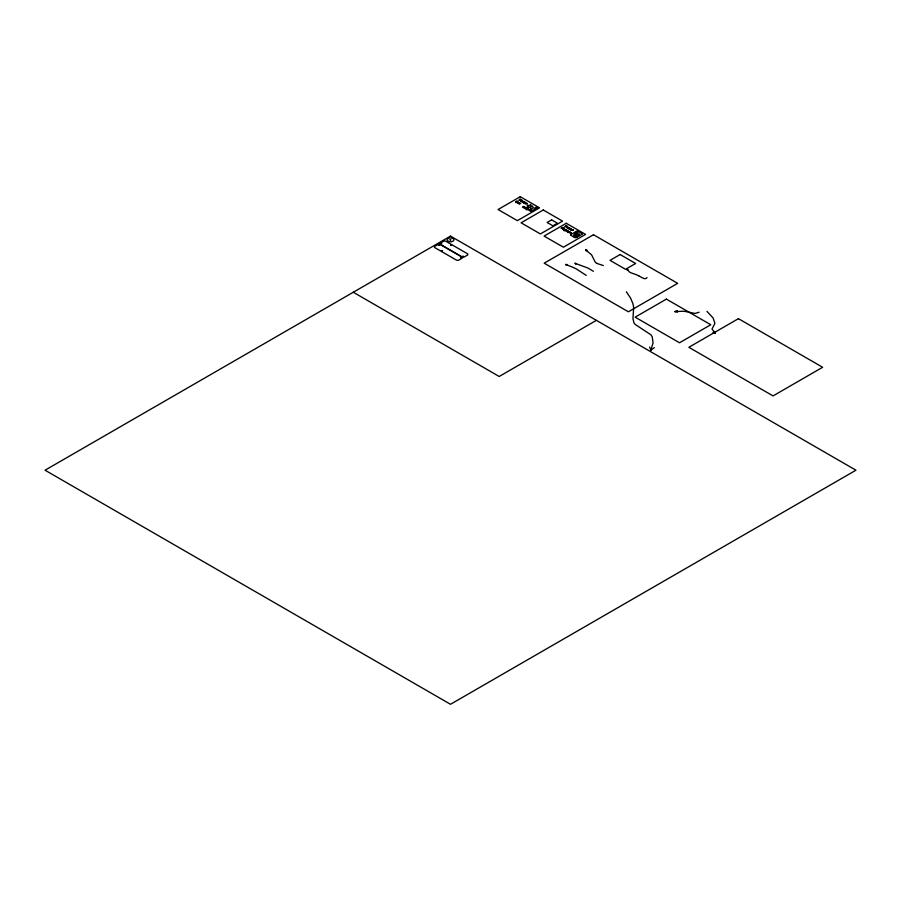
<?xml version="1.0" encoding="UTF-8"?>
<svg xmlns="http://www.w3.org/2000/svg" width="901" height="901" viewBox="0 0 901 901"><rect width="100%" height="100%" fill="white"/><g stroke="black" fill="none" stroke-linecap="round" stroke-linejoin="round"><path stroke-width="1.35" d="M647.053 277.654C645.003 280.56 641.005 276.72 638.64 275.796M520.688 200.788L521.623 201.114M522.681 201.858C520.373 202.759 522.85 199.785 523.323 201.711M626.95 269.996L628.098 269.726M649.587 347.02L650.871 350.185L653.045 342.932L652.256 336.906A19.912 11.499 0 0 0 650.668 334.631L635.453 324.597A14.562 8.413 0 0 1 633.932 322.738L632.964 318.56L633.64 307.917A61.55 35.533 0 0 0 632.806 303.378L630.554 298.073L626.353 291.789M567.979 228.066L568.858 227.885M568.272 231.467L567.405 231.591M573.712 236.625L576.696 232.39M564.916 229.98L565.817 229.901M577.811 235.882L579.219 233.708M565.76 230.082L564.95 230.138M567.36 231.422L568.294 231.354M525.362 202.995L524.483 203.052M571.268 229.507L570.434 229.597M524.472 202.928L525.407 202.826M570.378 229.428L571.324 229.327M568.587 231.388L566.875 231.275L567.551 231.884M573.712 235.06L576.099 231.839M574.782 236.997L577.778 233.539M566.087 229.98C564.071 228.426 565.22 231.444 564.127 230.341M517.782 203.13C516.521 203.412 518.368 201.283 517.805 202.714M699.086 312.219L695.065 313.458L685.852 311.566A17.322 10.001 0 0 0 682.89 311.262L674.781 311.577L677.518 312.061M519.629 203.93L518.717 203.75L519.381 203.063M569.725 229.102L568.813 228.933L569.488 228.235M564.217 229.192L563.699 229.811M516.363 201.621L517.039 202.477A1.34 0.777 0 0 1 515.969 202.263M569.162 232.345L569.77 231.816L568.396 232.503L570.705 232.368L569.241 232.39M567.529 227.277L566.932 227.052L567.54 227.097M571.11 233.111L570.536 232.875L571.133 232.92M519.303 203.682L520.688 203.48L519.697 202.916M523.492 202.353L524.866 201.723L523.571 201.734L522.895 202.387L523.526 202.793M569.409 228.865L570.784 228.663L569.804 228.099M519.697 199.966L520.305 198.93L518.886 200.168L521.893 199.853L519.809 200.033M650.871 350.185L654.408 347.651M569.241 228.212C567.382 226.264 568.159 229.564 568.035 228.212M570.738 234.598L576.877 231.05M575.976 237.819L582.114 234.283M596.394 320.351L499.188 376.483L353.293 292.251M571.302 233.382C570.784 231.929 569.184 234.08 571.133 233.449M567.878 232.199L568.88 231.309M516.51 201.542L517.94 202.049L518.064 201.362A1.329 0.766 0 0 0 516.374 201.205L516.25 201.25A1.836 1.059 0 0 0 515.924 201.43L515.822 202.162M521.792 201.058C521.319 199.031 520.294 202.128 520.722 200.9M564.116 229.62L564.893 229.091L564.015 228.798M567.675 227.57C566.83 226.072 565.772 228.268 567.54 227.626M674.781 311.577L677.349 310.721M573.261 230.115L570.997 230.262L572.743 229.778M577.462 235.172L579.14 234.868A1.532 0.89 0 0 1 579.275 235.285L578.769 235.724M526.556 203.446L527.209 203.491M567.022 230.555L567.675 230.6M572.473 229.946L573.126 229.992M527.907 208.232L527.817 208.221A4.516 2.613 0 0 1 527.276 208.199A4.775 2.759 0 0 1 526.15 208.018L525.013 207.534A1.656 0.957 0 0 1 524.742 207.207L524.664 206.847M522.557 201.858L522.084 201.52L522.94 201.374M566.65 265.356L565.682 264.5L567.45 264.567M528.121 208.232L528.572 208.874A2.624 1.52 0 0 1 528.211 209.325A2.039 1.171 0 0 1 527.153 209.82A1.892 1.092 0 0 1 526.432 209.787L525.024 208.277A7.343 4.235 0 0 1 524.1 207.985L523.988 207.94A10.238 5.913 0 0 1 523.312 207.647L522.49 207.05L522.997 206.566A1.903 1.104 0 0 1 523.571 206.43L524.72 207.129M603.31 265.558L597.093 263.475M586.055 250.793L585.616 249.904L587.103 250.253M575.683 264.083L575.12 263.317L576.449 263.644M567.225 230.735L565.546 230.859L567.292 230.374M565.682 264.5L572.146 266.978A75.346 43.496 0 0 1 576.426 268.982L586.224 275.391M713.04 332.413L715.338 333.381L714.955 331.748M526.758 203.626L525.092 203.75L526.826 203.266M521.623 200.596L521.026 200.54L521.521 200.833M517.782 202.928L519.111 202.567M564.263 228.629L561.132 228.313L563.136 227.401L564.285 228.066L561.875 228.37L562.629 228.809M575.12 263.317L587.936 268.048L593.365 271.28M577.721 231.152L582.294 233.787M566.414 229.879L564.015 230.633A1.239 0.721 0 0 1 563.575 230.262M562.517 229.113L564.274 229M570.558 235.093L575.131 237.729M585.616 249.904L591.36 254.645A16.488 9.517 0 0 1 592.25 256.154L595.234 262.146A12.794 7.388 0 0 0 597.093 263.475M706.947 311.352L713.074 317.94L714.842 323.02A11.251 6.498 0 0 1 714.121 324.923L712.004 329.011L715.338 333.381M627.186 269.388L629.225 271.775A10.091 5.834 0 0 0 630.846 272.755L634.698 274.152A24.811 14.326 0 0 1 638.685 275.774M574.917 232.751A2.016 1.16 0 0 1 577.113 232.289A1.948 1.126 0 0 1 577.868 232.649L576.82 233.562A1.351 0.777 0 0 0 576.527 233.798L576.381 234.305A2.331 1.34 0 0 0 576.617 234.789L576.651 234.834A1.419 0.822 0 0 0 577.35 235.296M578.476 235.792A1.408 0.811 0 0 0 577.766 236.208L577.361 236.659A1.16 0.676 0 0 1 575.942 236.715L575.57 236.422A2.005 1.16 0 0 1 575.491 235.668M530.588 206.723L530.475 208.108L529.146 206.948L526.837 207.32L528.335 206.228L527.017 205.068L529.27 205.563L530.768 204.482L530.655 205.867L532.908 206.363L530.588 206.723M438.641 244.903L439.564 244.926L438.641 244.903M440.713 243.698L441.636 243.732L440.713 243.698M441.513 250.613L442.436 250.636L441.513 250.591M450.05 239.846L450.973 239.88L450.05 239.824M450.613 245.354L451.536 245.387L450.613 245.331M460.67 257.618L461.582 257.675L460.681 257.562M462.742 256.413L463.666 256.47L462.754 256.368M523.954 202.883L525.936 202.939L523.988 202.804M569.86 229.395L571.842 229.44L569.871 229.35M566.211 225.441L564.803 226.68L567.81 226.354L565.715 226.534L566.211 225.441M450.5 236.118L45.05 470.209L450.5 704.289L855.95 470.209L450.5 236.118M520.26 196.711L498.084 209.516L517.365 220.655L539.553 207.838L520.26 196.711M437.818 244.554L434.946 246.221A1.802 1.047 0 0 0 434.946 247.696L456.334 260.04A1.802 1.047 0 0 0 458.891 260.04L461.762 258.384A1.802 1.047 0 0 0 461.762 256.909L440.375 244.554A1.802 1.047 0 0 0 437.818 244.554M443.405 241.333L440.533 242.988A1.802 1.047 0 0 0 440.533 244.464L461.92 256.819A1.802 1.047 0 0 0 464.477 256.819L467.349 255.152A1.802 1.047 0 0 0 467.349 253.677L445.961 241.333A1.802 1.047 0 0 0 443.405 241.333M529.957 209.539L528.786 210.215L530.937 211.453L537.289 207.793L536.208 207.174L534.282 208.289L533.212 207.658L530.993 208.942L531.838 209.426L530.79 210.023L529.957 209.539M543.269 209.989L521.082 222.806L540.375 233.933L562.551 221.128L543.269 209.989M551.615 219.889L547.132 222.479L552.966 225.847L557.449 223.257L551.615 219.889M566.279 223.279L544.091 236.085L563.384 247.223L585.56 234.406L566.279 223.279M576.28 232.875L575.086 233.55L577.045 233.314L576.28 232.875M593.477 234.733L544.193 263.182L628.391 311.791L677.665 283.342L593.477 234.733M620.113 254.532L610.033 260.355L625.531 269.309L635.61 263.486L620.113 254.532M666.391 299.121L635.137 317.163L679.512 342.774L710.765 324.743L666.391 299.121M738.437 318.661L688.848 347.29L773.047 395.911L822.636 367.281L738.437 318.661M448.518 241.457A3.39 1.96 0 0 0 453.879 240.083A3.39 1.96 0 0 0 449.126 238.089A3.39 1.96 0 0 0 448.518 241.457"/></g></svg>
